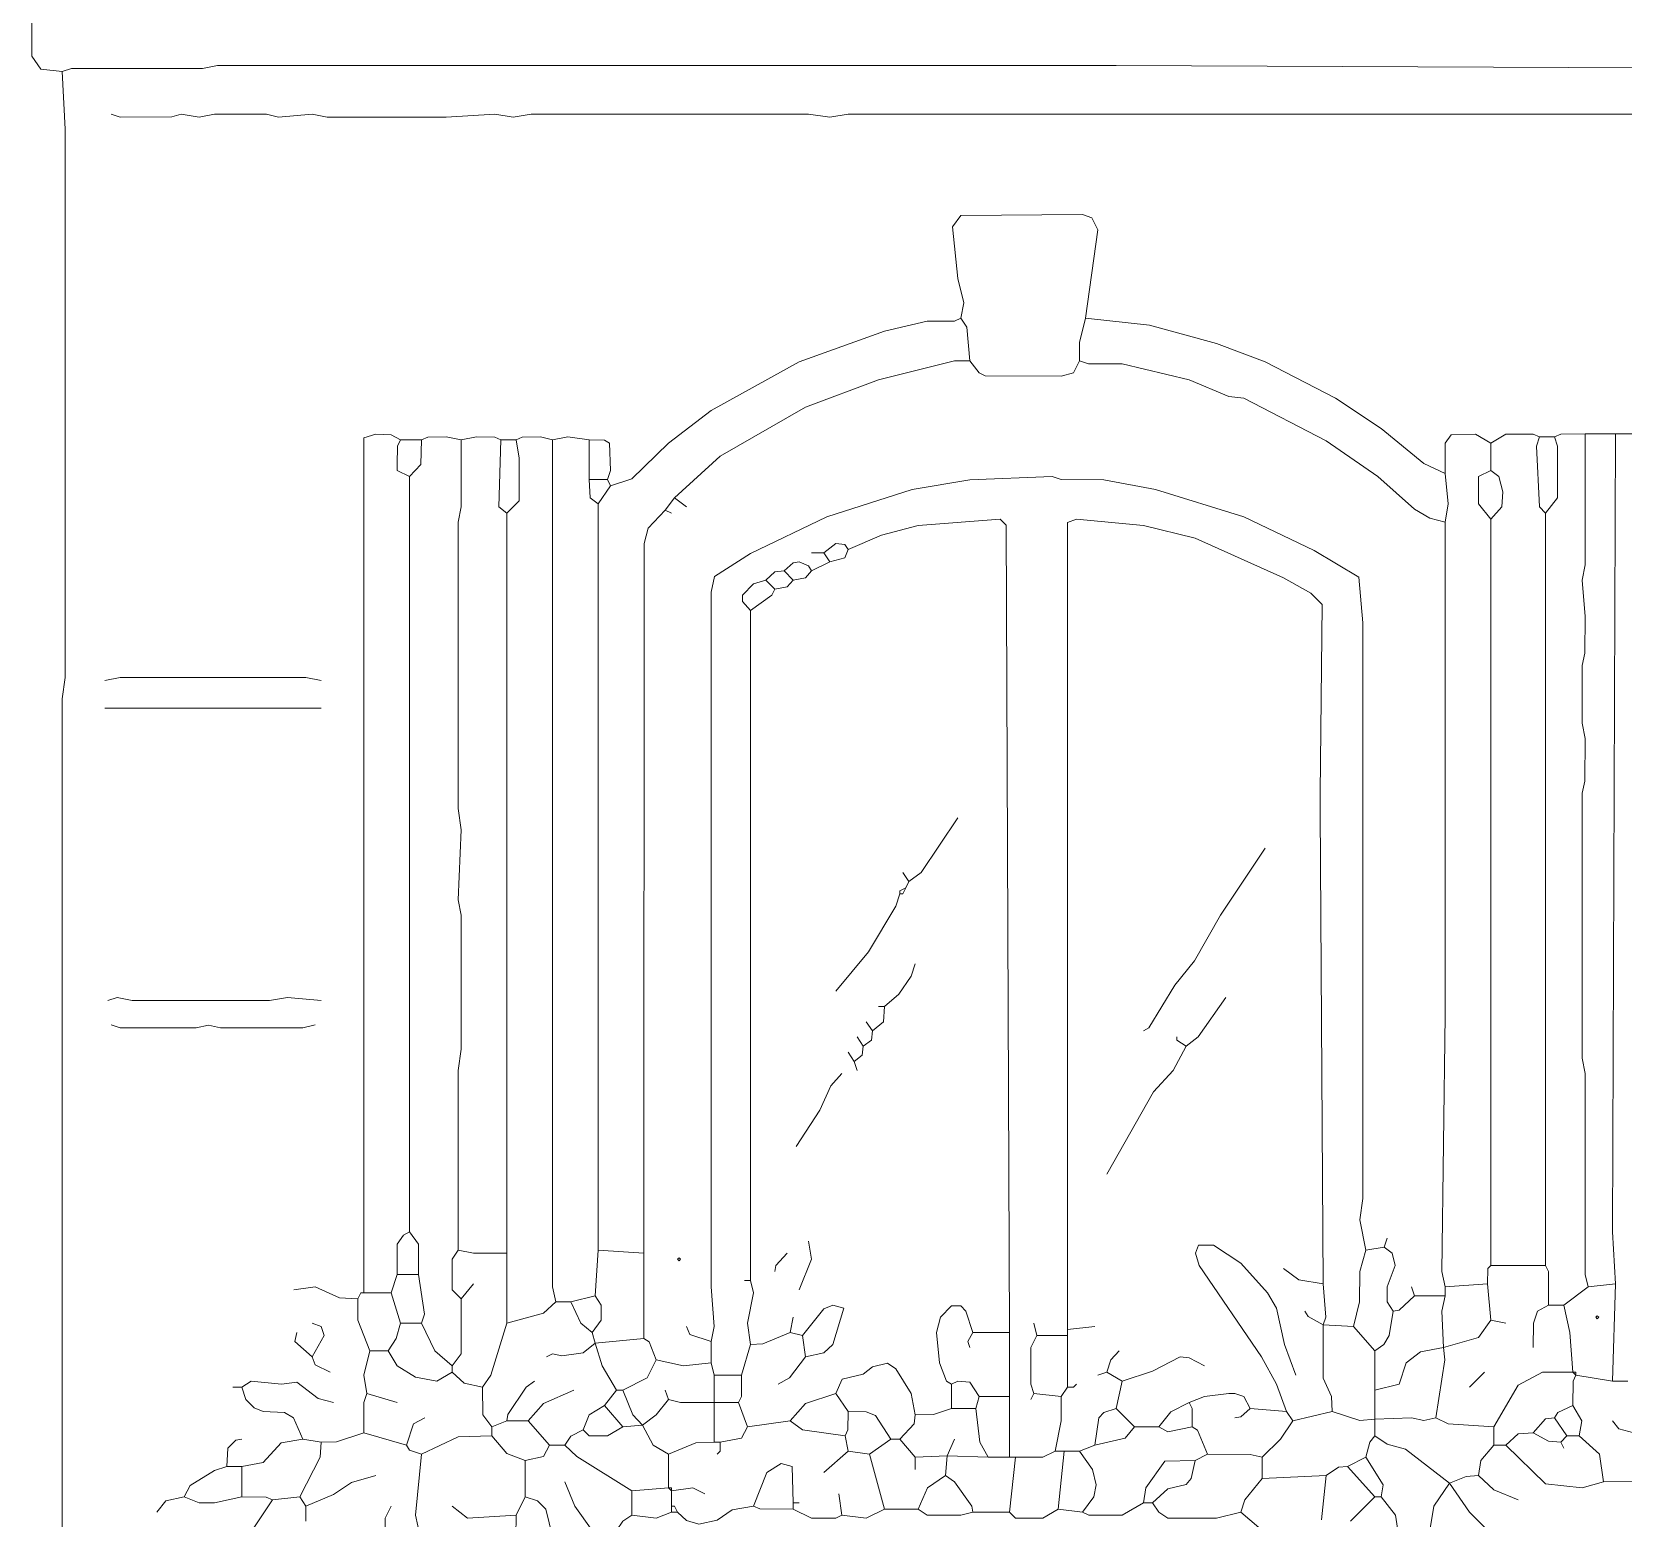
# Model space of a CAD drawing. Header units: millimetres. Extents: x 11 to 20000, y -4 to 8232.
# Drawn here: x 611 to 2581, y 1018 to 2858 of the extents above; entities that cross this region are included whole.
import ezdxf

# ---------------------------------------------------------------- set-up
doc = ezdxf.new("R2010")
doc.units = ezdxf.units.MM
doc.layers.add('ARCHITECTURE', color=7, linetype='Continuous', lineweight=13, true_color=0x000000)
doc.layers.add('PLANTING', color=7, linetype='Continuous', lineweight=13, true_color=0x000000)

msp = doc.modelspace()

# ---------------------------------------------------------------- linework, layer by layer
at = {"layer": 'ARCHITECTURE', "color": 7, "lineweight": 13, "true_color": 0x000000}
for points in [[(648.56708, 2809.20034), (622.17851, 2812.07681), (611.00792, 2828.0543), (610.86629, 2990.19581), (618.54932, 3007.84559), (656.1086, 3012.82025)], [(2794.11765, 2812.97161), (1953.2431, 2816.74208), (1938.15962, 2816.74208), (1923.07692, 2816.74208), (1621.41776, 2816.74208), (1598.79333, 2816.74208), (1210.40724, 2816.74208), (1191.55362, 2816.74208), (840.87489, 2816.73586), (822.02104, 2812.97783), (659.87941, 2812.82387), (648.56708, 2809.20034)], [(648.56708, 2809.20034), (652.3379, 2737.55656), (652.3379, 2058.82353), (648.56708, 2032.42862), (648.56708, 592.00509), (652.33133, 573.15328), (652.33778, 279.03563), (648.56719, 230.01414), (652.3379, 184.76527)], [(2745.0983, 2756.41029), (1621.41776, 2756.4043), (1598.79333, 2752.63925), (1572.39819, 2756.41052), (1229.26086, 2756.4043), (1206.63643, 2752.63925), (1184.01199, 2756.4043), (1123.68032, 2752.63925), (976.62149, 2752.64548), (957.76765, 2756.40362), (916.28959, 2752.64548), (901.20656, 2756.26278), (837.10407, 2756.4043), (818.25045, 2752.64548), (795.62602, 2756.11425), (784.3138, 2752.78699), (720.2112, 2752.64548), (708.89898, 2756.41052)], [(1760.93518, 2503.77048), (1764.55781, 2522.62443), (1757.31244, 2552.79061), (1750.82726, 2616.89265), (1760.94174, 2630.77195), (1911.76471, 2631.96923), (1923.07036, 2628.05023), (1930.4638, 2613.12217), (1915.53518, 2503.77048)], [(1760.93518, 2503.77048), (1753.3871, 2500.14774), (1719.45701, 2499.85226), (1666.66663, 2487.63835), (1561.08597, 2449.78959), (1451.7345, 2389.59265), (1398.94412, 2349.02217), (1353.69525, 2304.97817), (1327.30023, 2296.38009)], [(1772.2474, 2450.98066), (1768.32206, 2492.45826), (1760.93518, 2503.77048)], [(1907.99423, 2450.98066), (1908.14208, 2473.60509), (1915.53518, 2503.77048)], [(1915.53518, 2503.77048), (1994.7207, 2495.1793), (2077.67749, 2472.54864), (2138.00905, 2449.78959), (2224.73631, 2404.68224), (2281.2974, 2366.97443), (2334.08722, 2323.83145), (2360.48292, 2311.46278)], [(1772.2474, 2450.98066), (1753.39367, 2450.83292), (1659.12523, 2427.30667), (1568.62749, 2393.37002), (1463.04672, 2333.03088), (1406.48575, 2281.2974)], [(1907.99423, 2450.98066), (1900.44593, 2436.05181), (1885.36957, 2432.1267), (1791.10102, 2432.28133), (1783.56618, 2436.05181), (1772.2474, 2450.98066)], [(1907.99423, 2450.98066), (1919.30645, 2447.35713), (1960.78405, 2447.06165), (2043.74084, 2427.29977), (2092.76018, 2406.78812), (2111.61414, 2404.53382), (2213.4241, 2351.89174), (2277.52613, 2307.54457), (2322.775, 2267.26414), (2341.62896, 2255.95814), (2360.48292, 2251.13122)], [(1067.11923, 2352.94118), (1055.8069, 2359.42647), (1036.95317, 2360.33439), (1021.87025, 2355.65532), (1021.87025, 2341.62896), (1021.87025, 2307.69231), (1021.87025, 1896.68201), (1021.87025, 1877.82805), (1021.87025, 1772.2483), (1021.87025, 1749.62387), (1021.87025, 1677.97794), (1021.87025, 1655.35351), (1021.87025, 1312.21719), (1021.87036, 1297.13518)], [(1067.11923, 2352.94118), (1063.49638, 2345.39321), (1063.34842, 2322.775), (1063.34842, 2315.24027), (1078.43145, 2307.69231)], [(1067.11923, 2352.94118), (1093.51425, 2352.94118)], [(1078.43145, 2307.69231), (1092.30995, 2322.775), (1093.51425, 2352.94118)], [(1142.53394, 2352.94118), (1123.68032, 2356.71165), (1101.06244, 2356.56391), (1093.51425, 2352.94118)], [(1142.53394, 2352.94118), (1142.52738, 2269.98518), (1138.76968, 2251.13122), (1138.76968, 1896.68201), (1142.53394, 1870.28631), (1138.76968, 1783.56052), (1142.52738, 1764.70588), (1142.53394, 1598.79242), (1138.76968, 1572.39819), (1138.76312, 1349.92364)], [(1142.53394, 2352.94118), (1161.38756, 2356.71165), (1184.00543, 2356.56391), (1191.55362, 2352.94118)], [(1191.55362, 2352.94118), (1189.13507, 2269.9914), (1199.09502, 2262.44344)], [(1191.55362, 2352.94118), (1210.40724, 2352.94118)], [(1210.40724, 2352.94118), (1214.17794, 2330.31674), (1214.17794, 2277.52613), (1199.09502, 2262.44344)], [(1255.65611, 2352.94118), (1240.57308, 2356.71165), (1217.95532, 2356.56391), (1210.40724, 2352.94118)], [(1255.65611, 2352.94118), (1274.50973, 2356.71165), (1300.90498, 2352.94118)], [(1255.65611, 2352.94118), (1255.66267, 1304.67477), (1259.42692, 1285.82296)], [(1300.90498, 2352.94118), (1319.75204, 2352.78654), (1326.09593, 2349.01606), (1327.15215, 2315.23405), (1323.52941, 2303.92183)], [(1300.90498, 2352.94118), (1300.90498, 2303.92183)], [(2417.044, 2349.1707), (2398.19005, 2360.33439), (2368.03077, 2359.27873), (2360.63733, 2349.1707), (2360.48292, 2311.46278)], [(2477.37557, 2356.71165), (2469.82726, 2360.33518), (2435.89717, 2360.32828), (2417.044, 2349.1707)], [(2417.044, 2315.23405), (2417.044, 2349.1707)], [(2477.37557, 2356.71165), (2473.75294, 2345.39943), (2477.53043, 2269.9914), (2484.91731, 2262.44344)], [(2477.37557, 2356.71165), (2496.22952, 2356.71165)], [(2496.22952, 2356.71165), (2499.8517, 2345.39943), (2499.84514, 2281.2974), (2484.91731, 2262.44344)], [(2533.93665, 2360.48292), (2503.77738, 2360.33518), (2496.22952, 2356.71165)], [(2533.93665, 2360.48292), (2533.93009, 2198.34061), (2530.17274, 2179.48744), (2533.93665, 2134.23857), (2533.78835, 2088.98971), (2530.17274, 2073.90622), (2530.31403, 2002.26244), (2533.93665, 1983.40848), (2533.78835, 1930.61867), (2530.17274, 1915.53518), (2530.17274, 1587.4802), (2533.93009, 1568.62839), (2533.94321, 1319.75962), (2537.70713, 1304.67477)], [(2533.93665, 2360.48292), (2571.64378, 2360.48292)], [(2571.64378, 1308.4474), (2567.8733, 1372.54808), (2571.64378, 2360.48292)], [(2613.12217, 2360.48292), (2571.64378, 2360.48292)], [(1078.43145, 1372.54808), (1078.43145, 2307.69231)], [(2262.44344, 1349.92364), (2254.90826, 1387.63292), (2258.6664, 1414.02715), (2258.67296, 2126.69683), (2253.6974, 2183.2517), (2198.34061, 2216.14514), (2111.61414, 2257.61652), (2002.26244, 2291.55317), (1938.15962, 2303.7741), (1885.36957, 2304.06957), (1874.05735, 2307.54457), (1772.2474, 2303.7741), (1700.60328, 2291.55939), (1595.02262, 2257.62342), (1500.75419, 2212.23303), (1455.86731, 2184.0871), (1451.7345, 2164.40396), (1451.7345, 1304.67477), (1455.50532, 1255.65611), (1451.7345, 1236.80147)], [(2360.48292, 2251.13122), (2364.25317, 2273.75566), (2360.48292, 2311.46278)], [(2417.044, 2315.23405), (2401.96075, 2307.68541), (2401.96075, 2288.83835), (2401.96075, 2273.75566), (2417.044, 2254.9017)], [(2417.044, 2315.23405), (2427.29977, 2307.68541), (2432.1267, 2288.83835), (2430.9224, 2269.98518), (2417.044, 2254.9017)], [(1300.90498, 2303.92183), (1323.52941, 2303.92183)], [(1312.21719, 2273.75566), (1302.10916, 2281.30362), (1300.90498, 2303.92183)], [(1312.21719, 2273.75566), (1327.30023, 2296.38009)], [(1327.30023, 2296.38009), (1323.52941, 2303.92183)], [(1312.21719, 2273.75566), (1312.21719, 1349.92364)], [(1395.17353, 2266.21391), (1373.74683, 2243.58948), (1368.78484, 2224.73631), (1368.77828, 1365.00848), (1368.77828, 1346.15385)], [(1395.17353, 2266.21391), (1406.48575, 2281.2974)], [(1402.71493, 2262.44344), (1395.17353, 2266.21391)], [(1421.56855, 2269.98518), (1406.48575, 2281.2974)], [(1199.09502, 1346.15385), (1199.09502, 2262.44344)], [(1821.26697, 1248.11369), (1817.34163, 2247.35385), (1809.94819, 2254.74706), (1708.1448, 2247.21222), (1662.89593, 2234.99898), (1621.41776, 2217.19457)], [(2209.65283, 1308.4474), (2205.88235, 1892.91075), (2205.88235, 1915.53518), (2208.44853, 2149.32127), (2194.57014, 2163.34762), (2160.63348, 2182.20848), (2051.28179, 2231.22093), (1987.17975, 2247.21301), (1904.2233, 2254.74706), (1892.91097, 2250.97658), (1892.91097, 2239.819), (1892.91097, 1251.88631)], [(2360.48292, 1304.67477), (2356.71165, 1323.52941), (2360.48269, 1640.27149), (2360.48269, 1662.89593), (2360.48269, 2088.98971), (2360.48269, 2104.0724), (2360.48269, 2183.25792), (2360.48269, 2198.34061), (2360.48292, 2251.13122)], [(2417.044, 2254.9017), (2417.044, 1331.07183)], [(2484.91731, 1331.07183), (2484.91731, 2262.44344)], [(1576.16889, 2213.4241), (1591.25192, 2213.4241)], [(1621.41776, 2217.19457), (1617.49242, 2223.53835), (1606.33484, 2224.58167), (1591.25192, 2213.4241)], [(1591.25192, 2213.4241), (1598.79333, 2202.11188)], [(1621.41776, 2217.19457), (1617.49242, 2207.08654), (1598.79333, 2202.11188)], [(1519.60781, 2179.48744), (1530.92002, 2189.59548), (1542.23224, 2190.79966)], [(1542.23224, 2190.79966), (1553.54457, 2200.90769), (1561.08597, 2201.95724), (1572.24355, 2197.29118), (1576.16889, 2190.79966)], [(1553.54446, 2179.48744), (1542.23224, 2190.79966)], [(1553.54446, 2179.48744), (1568.62081, 2182.36312), (1576.16889, 2190.79966)], [(1598.79333, 2202.11188), (1576.16889, 2190.79966)], [(1500.75419, 2141.77952), (1490.65283, 2153.09174), (1490.65283, 2160.63348), (1504.52489, 2174.65984), (1519.60781, 2179.48744)], [(1500.75419, 2141.77952), (1526.99468, 2160.775), (1530.92002, 2168.17523)], [(1519.60781, 2179.48744), (1530.92002, 2168.17523)], [(1553.54446, 2179.48744), (1545.99638, 2171.0509), (1530.92002, 2168.17523)], [(1500.75419, 2141.77952), (1500.75419, 1312.21719)], [(969.07986, 2055.05305), (950.22624, 2058.82353), (720.21109, 2058.81731), (701.35747, 2055.05305)], [(969.07986, 2021.11618), (720.21109, 2021.11618), (701.35747, 2021.11618)], [(1696.83258, 1806.18495), (1711.76742, 1817.49717), (1757.16437, 1885.3698)], [(1987.17975, 1621.41686), (1993.67783, 1625.34276), (2025.93631, 1677.97794), (2050.23891, 1708.1448), (2082.4974, 1764.70588), (2138.00905, 1847.66188)], [(1696.83258, 1806.18495), (1689.29106, 1817.49717)], [(1685.52036, 1791.10011), (1689.29106, 1791.10011), (1693.06188, 1798.64253)], [(1685.52036, 1791.10011), (1685.52036, 1794.87274), (1693.06188, 1798.64253)], [(1696.83258, 1806.18495), (1693.06188, 1798.64253)], [(1685.52036, 1791.10011), (1680.55192, 1776.0181), (1646.75679, 1719.45701), (1606.33484, 1670.43835)], [(1666.66663, 1651.58371), (1684.4707, 1666.81414), (1699.40554, 1689.29016), (1704.3741, 1704.375)], [(705.12817, 1659.12613), (716.4405, 1662.88348), (735.29412, 1659.131), (904.97738, 1659.12613), (927.60181, 1662.88903), (969.07986, 1659.12613)], [(2088.98971, 1662.89593), (2054.90475, 1613.87726), (2039.96957, 1602.56505)], [(1666.66663, 1651.58371), (1665.46233, 1632.72907), (1651.58371, 1621.41686)], [(1666.66663, 1651.58371), (1659.12523, 1651.58371)], [(961.53846, 1628.95928), (946.45543, 1625.18948), (844.64548, 1625.19434), (829.56267, 1628.66312), (814.47964, 1625.19434), (720.2112, 1625.19434), (708.89898, 1628.95928)], [(1651.58371, 1621.41686), (1650.37941, 1610.11222), (1640.27149, 1602.56505)], [(1651.58371, 1621.41686), (1644.04219, 1632.72907)], [(1628.95928, 1583.71041), (1639.06719, 1591.25769), (1640.27149, 1602.56505)], [(1632.72998, 1613.87726), (1640.27149, 1602.56505)], [(2039.96957, 1602.56505), (2023.83088, 1572.39819), (1999.54796, 1546.00396), (1941.93088, 1444.194)], [(2028.65735, 1613.87726), (2028.65735, 1610.10464), (2039.96957, 1602.56505)], [(1621.41776, 1595.02262), (1628.95928, 1583.71041)], [(1632.72998, 1572.39819), (1628.95928, 1583.71041)], [(1557.31527, 1478.13066), (1586.28337, 1523.37952), (1599.99106, 1553.54355), (1613.87636, 1568.62839)]]:
    msp.add_lwpolyline(points, dxfattribs=at)
at = {"layer": 'PLANTING', "color": 7, "lineweight": 13, "true_color": 0x000000}
for points in [[(1078.43145, 1372.54808), (1071.03145, 1368.62364), (1063.34842, 1357.46606), (1063.34842, 1319.75962)], [(1078.43145, 1372.54808), (1089.58891, 1357.46606), (1089.74367, 1319.75962)], [(1572.39819, 1361.23586), (1576.01425, 1338.61143), (1561.08597, 1300.90498)], [(2285.06787, 1353.69627), (2288.83835, 1365.00848)], [(1138.76312, 1349.92364), (1131.3698, 1338.61143), (1131.37636, 1300.90498), (1142.53394, 1289.59276)], [(1199.09502, 1346.15385), (1157.61686, 1346.30158), (1138.76312, 1349.92364)], [(1199.09502, 1259.4259), (1199.09502, 1346.15385)], [(1308.44638, 1293.36256), (1312.21719, 1349.92364)], [(1312.21719, 1349.92364), (1368.77828, 1346.15385)], [(1368.77828, 1240.5741), (1368.77828, 1346.15385)], [(1546.00305, 1346.15385), (1532.12432, 1331.0767), (1530.92002, 1323.52941)], [(2164.40396, 1150.07636), (2152.04231, 1184.01301), (2133.18213, 1217.94966), (2056.244, 1331.07183), (2051.43665, 1346.15385), (2055.20747, 1356.2612), (2073.90622, 1356.2681), (2107.84287, 1333.79219), (2140.73009, 1297.13518), (2152.03575, 1278.28054), (2161.68292, 1233.03167), (2175.71618, 1195.32523)], [(2247.36075, 1255.65611), (2254.75385, 1285.82296), (2255.05, 1323.52941), (2262.44344, 1349.92364)], [(2285.06787, 1353.69627), (2262.44344, 1349.92364)], [(2296.38009, 1274.51075), (2288.99321, 1285.82296), (2288.98665, 1304.67477), (2298.95305, 1331.07183), (2295.1759, 1346.14695), (2285.06787, 1353.69627)], [(2160.63348, 1327.29921), (2179.48744, 1313.42206), (2209.65283, 1308.4474)], [(2413.27274, 1308.4474), (2413.42104, 1327.14593), (2417.044, 1331.07183)], [(2484.91731, 1331.07183), (2417.044, 1331.07183)], [(2488.68778, 1282.05034), (2488.53948, 1323.52251), (2484.91731, 1331.07183)], [(1014.32873, 1289.59276), (991.7043, 1290.79072), (961.53846, 1304.52771), (935.14321, 1300.90498)], [(1063.34842, 1319.75962), (1055.80701, 1297.13518)], [(1089.74367, 1319.75962), (1063.34842, 1319.75962)], [(1089.74367, 1319.75962), (1097.13054, 1270.73812), (1093.51425, 1259.4259)], [(1157.61686, 1308.4474), (1142.53394, 1289.59276)], [(1493.21267, 1312.21719), (1500.75419, 1312.21719)], [(1500.75419, 1312.21719), (1504.22885, 1297.13518), (1496.98337, 1259.4259), (1500.75419, 1233.03167)], [(2209.65283, 1257.54242), (2213.12783, 1266.90068), (2209.65283, 1308.4474)], [(2322.775, 1293.36256), (2319.00452, 1304.67477)], [(2413.27274, 1308.4474), (2360.48292, 1304.67477)], [(2360.48292, 1293.36256), (2360.48292, 1304.67477)], [(2413.27274, 1308.4474), (2417.044, 1263.19853)], [(2507.54174, 1282.05034), (2537.70713, 1304.67477)], [(2571.64378, 1308.4474), (2537.70713, 1304.67477)], [(2571.64378, 1308.4474), (2567.8733, 1187.78281)], [(1014.32873, 1289.59276), (1018.09955, 1297.13518), (1021.87036, 1297.13518)], [(1014.32873, 1289.59276), (1014.47681, 1263.19853), (1029.41176, 1225.48925)], [(1021.87036, 1297.13518), (1055.80701, 1297.13518)], [(1067.11923, 1259.4259), (1055.80701, 1297.13518)], [(1142.53394, 1289.59276), (1142.3793, 1221.71946), (1131.22172, 1206.63744)], [(1199.09502, 1259.4259), (1244.34389, 1271.93676), (1259.42692, 1285.82296)], [(1278.28054, 1285.82296), (1259.42692, 1285.82296)], [(1278.28054, 1285.82296), (1308.44638, 1293.36256)], [(1278.28054, 1285.82296), (1290.6491, 1259.57432), (1304.67579, 1248.11369)], [(1308.44638, 1293.36256), (1315.83337, 1282.05034), (1315.83326, 1263.19853), (1304.67579, 1248.11369)], [(1568.62749, 1217.94966), (1591.25192, 1222.92432), (1602.4095, 1233.03167), (1616.29468, 1278.1259), (1602.56414, 1281.9026), (1591.39989, 1277.22421), (1564.85667, 1244.34389)], [(1776.0181, 1248.11369), (1767.27885, 1274.50317), (1760.92851, 1280.84695), (1749.62296, 1280.84695), (1735.74423, 1266.96833), (1730.92387, 1248.11369), (1734.68801, 1210.40724), (1743.13111, 1187.93744), (1749.62296, 1184.01301)], [(2296.38009, 1274.51075), (2303.92839, 1275.71414), (2322.775, 1293.36256)], [(2360.48292, 1293.36256), (2322.775, 1293.36256)], [(2360.48292, 1293.36256), (2356.71821, 1274.51075), (2358.59729, 1229.26188)], [(2469.83382, 1229.26188), (2469.98213, 1259.4259), (2474.8026, 1274.36233), (2488.68778, 1282.05034)], [(2488.68778, 1282.05034), (2507.54174, 1282.05034)], [(2507.54174, 1282.05034), (2514.93484, 1248.11369), (2518.85396, 1199.09502)], [(1553.54446, 1266.96833), (1549.77376, 1248.11369)], [(2209.65283, 1257.54242), (2190.95407, 1268.01776), (2187.02839, 1274.51075)], [(2296.38009, 1274.51075), (2291.55939, 1244.34389), (2284.91957, 1233.03857), (2273.75566, 1225.48925)], [(2358.59729, 1229.26188), (2401.96052, 1241.77127), (2417.044, 1263.19853)], [(2435.89717, 1259.4259), (2417.044, 1263.19853)], [(957.76765, 1217.94966), (936.4957, 1236.80147), (938.91403, 1248.11369)], [(957.76765, 1217.94966), (972.68948, 1244.34389), (968.92534, 1255.50147), (957.76765, 1259.4259)], [(1052.0362, 1225.48925), (1062.14423, 1240.5741), (1067.11923, 1259.4259)], [(1093.51425, 1259.4259), (1067.11923, 1259.4259)], [(1093.51425, 1259.4259), (1109.65351, 1225.48925), (1131.22172, 1206.63744)], [(1199.09502, 1259.4259), (1179.04367, 1195.32523), (1168.92919, 1180.24038)], [(1308.44638, 1234.91799), (1304.67579, 1248.11369)], [(1421.56855, 1255.65611), (1425.494, 1245.54876), (1451.7345, 1236.80147)], [(1549.77376, 1248.11369), (1515.8371, 1234.08111), (1500.75419, 1233.03167)], [(1549.77376, 1248.11369), (1564.85667, 1244.34389)], [(1568.62749, 1217.94966), (1564.85667, 1244.34389)], [(1776.0181, 1248.11369), (1769.68088, 1236.80905), (1772.2474, 1229.26188)], [(1821.26697, 1248.11369), (1776.0181, 1248.11369)], [(1821.26697, 1248.11369), (1821.26697, 1168.92817)], [(1855.20362, 1244.34389), (1847.81018, 1229.26188), (1847.81018, 1184.01301), (1851.43292, 1172.70079)], [(1851.43292, 1259.4259), (1855.20362, 1244.34389)], [(1892.91097, 1244.34389), (1855.20362, 1244.34389)], [(1926.8474, 1255.65611), (1892.91097, 1251.88631)], [(1892.91097, 1244.34389), (1892.91097, 1251.88631)], [(1892.91097, 1244.34389), (1892.91097, 1180.24038)], [(2209.65283, 1257.54242), (2247.36075, 1255.65611)], [(2209.65283, 1257.54242), (2209.80113, 1191.5526), (2219.90905, 1168.92817), (2220.96505, 1150.07636)], [(2247.36075, 1255.65611), (2273.75566, 1225.48925)], [(1025.64095, 1172.70079), (1022.01833, 1195.32523), (1029.41176, 1225.48925)], [(1052.0362, 1225.48925), (1029.41176, 1225.48925)], [(1052.0362, 1225.48925), (1063.35509, 1206.7845), (1085.97285, 1192.60973), (1112.3681, 1187.93744), (1131.22172, 1199.09502)], [(1248.11471, 1217.94966), (1255.66278, 1221.4233), (1266.96833, 1219.14683), (1293.36357, 1222.92432), (1308.44638, 1234.91799)], [(1308.44638, 1234.91799), (1368.77828, 1240.5741)], [(1334.84163, 1176.47059), (1317.03767, 1206.63744), (1308.44638, 1234.91799)], [(1368.77828, 1240.5741), (1375.27014, 1236.64819), (1383.86131, 1214.17704)], [(1451.7345, 1210.40724), (1451.7345, 1236.80147)], [(1500.75419, 1233.03167), (1489.44197, 1195.32523)], [(1957.01357, 1225.48925), (1946.75735, 1214.17704), (1941.93088, 1199.09502)], [(2273.75566, 1176.47059), (2303.76697, 1184.16629), (2312.51957, 1210.40102), (2330.31674, 1224.29208), (2358.59729, 1229.26188)], [(2273.75566, 1176.47059), (2273.75566, 1225.48925)], [(2349.1707, 1142.53394), (2360.33462, 1214.17704), (2358.59729, 1229.26188)], [(957.76765, 1217.94966), (961.6931, 1207.84084), (980.39208, 1199.09502)], [(1131.22172, 1199.09502), (1131.22172, 1206.63744)], [(1383.86131, 1214.17704), (1372.54242, 1191.70792), (1342.38303, 1176.47059)], [(1451.7345, 1210.40724), (1417.79796, 1206.7845), (1383.86131, 1214.17704)], [(1451.7345, 1210.40724), (1455.50532, 1195.32523)], [(1568.62749, 1217.94966), (1548.7241, 1191.70102), (1534.69084, 1184.01301)], [(1704.3741, 1146.30373), (1699.55362, 1172.70079), (1680.69344, 1202.85995), (1670.43733, 1210.24502), (1651.58371, 1205.4388), (1640.27149, 1196.52862), (1614.02443, 1190.35543), (1606.33484, 1172.70079)], [(1960.78405, 1187.78281), (1998.49197, 1200.15136), (2032.42862, 1217.80124), (2043.74084, 1216.75102), (2062.594, 1206.63744)], [(984.1629, 1161.38857), (965.30928, 1166.36324), (938.91403, 1186.42952), (920.06041, 1184.01923), (882.35305, 1187.62817), (871.04072, 1180.24038)], [(1168.92919, 1180.24038), (1146.30475, 1185.2164), (1131.22172, 1199.09502)], [(1199.09502, 1138.76414), (1200.29921, 1146.31131), (1222.91708, 1180.23552), (1233.03167, 1187.78281)], [(1455.50532, 1195.32523), (1489.44197, 1195.32523)], [(1455.50532, 1161.38857), (1455.50532, 1195.32523)], [(1485.67115, 1161.38857), (1489.29389, 1168.93575), (1489.44197, 1195.32523)], [(1783.55962, 1168.92817), (1772.24072, 1186.57794), (1757.17104, 1187.63507), (1749.62296, 1184.01301)], [(1749.62296, 1153.84615), (1749.62296, 1184.01301)], [(1892.91097, 1180.24038), (1900.45249, 1180.24038), (1904.22296, 1184.01301)], [(1941.93088, 1199.09502), (1930.61867, 1195.32523)], [(1960.78405, 1187.78281), (1941.93088, 1199.09502)], [(1960.78405, 1187.78281), (1953.2431, 1153.84615)], [(2409.50226, 1199.09502), (2390.6483, 1180.24038)], [(2420.81448, 1131.22172), (2451.12817, 1182.95588), (2481.14604, 1198.94661), (2518.85396, 1199.09502)], [(2522.62443, 1195.32523), (2522.62443, 1199.09502), (2518.85396, 1199.09502)], [(2522.62443, 1195.32523), (2518.85396, 1199.09502)], [(2522.62443, 1195.32523), (2519.00181, 1187.7759), (2518.85396, 1157.61595)], [(2522.62443, 1195.32523), (2567.8733, 1187.78281)], [(2586.72726, 1187.78281), (2567.8733, 1187.78281)], [(859.72851, 1180.24038), (871.04072, 1180.24038)], [(946.45543, 1116.13971), (934.98869, 1142.38552), (923.831, 1149.01923), (897.43597, 1150.2241), (886.12376, 1154.90249), (875.86776, 1165.15837), (871.04072, 1180.24038)], [(1025.64095, 1172.70079), (1022.01833, 1161.38857), (1021.87036, 1123.6793)], [(1025.64095, 1172.70079), (1063.34842, 1161.38857)], [(1168.92919, 1180.24038), (1169.08382, 1146.30373), (1180.2414, 1131.22172)], [(1282.05136, 1176.47059), (1244.34389, 1160.18993), (1225.49027, 1138.76414)], [(1334.84163, 1176.47059), (1319.7586, 1157.61595)], [(1334.84163, 1176.47059), (1342.38303, 1176.47059)], [(1366.89299, 1133.10803), (1354.75475, 1146.3017), (1342.38303, 1176.47059)], [(1398.94412, 1165.15837), (1383.85464, 1146.30373), (1366.89299, 1133.10803)], [(1398.94412, 1165.15837), (1395.17353, 1176.47059)], [(1398.94412, 1165.15837), (1414.02715, 1161.53563), (1455.50532, 1161.38857)], [(1549.77376, 1138.76414), (1568.62749, 1160.33145), (1606.33484, 1172.70079)], [(1621.41776, 1150.07636), (1606.33484, 1172.70079)], [(1783.55962, 1168.92817), (1779.7888, 1153.84615)], [(1783.55962, 1168.92817), (1821.26697, 1168.92817)], [(1821.26697, 1093.51527), (1821.26697, 1157.61595), (1821.26697, 1168.92817)], [(1847.6621, 1165.15837), (1851.43292, 1172.70079)], [(1885.36957, 1168.92817), (1851.43292, 1172.70079)], [(1877.82805, 1101.05486), (1885.22149, 1138.76414), (1885.36957, 1168.92817)], [(1892.91097, 1180.24038), (1885.36957, 1168.92817)], [(2119.15509, 1153.84615), (2111.46584, 1168.77489), (2100.30192, 1172.70079), (2092.76018, 1172.70079), (2062.594, 1168.78111), (2043.74084, 1161.38857)], [(2273.75566, 1140.64762), (2273.75566, 1176.47059)], [(1293.36357, 1127.45192), (1301.05305, 1146.29887), (1319.7586, 1157.61595)], [(1342.38303, 1131.22172), (1319.7586, 1157.61595)], [(1485.67115, 1161.38857), (1455.50532, 1161.38857)], [(1455.50532, 1161.38857), (1455.50532, 1112.36708)], [(1496.98337, 1131.22172), (1485.67115, 1161.38857)], [(1617.64706, 1119.9095), (1621.26968, 1127.45679), (1621.41776, 1150.07636)], [(1674.20814, 1116.13971), (1655.34785, 1145.24808), (1644.04219, 1149.92794), (1621.41776, 1150.07636)], [(1704.3741, 1146.30373), (1703.1698, 1134.99152), (1685.52036, 1116.13971)], [(1749.62296, 1153.84615), (1726.99853, 1146.45215), (1704.3741, 1146.30373)], [(1779.7888, 1153.84615), (1749.62296, 1153.84615)], [(1779.7888, 1153.84615), (1784.61584, 1112.36708), (1794.87183, 1093.51527)], [(1926.8474, 1108.59729), (1931.81618, 1142.52771), (1938.16652, 1149.01923), (1953.2431, 1153.84615)], [(1975.86753, 1131.22172), (1953.2431, 1153.84615)], [(2006.03292, 1131.22172), (2021.1164, 1149.92794), (2043.74084, 1161.38857)], [(2047.51131, 1131.22172), (2047.36301, 1153.83925), (2043.74084, 1161.38857)], [(2119.15509, 1153.84615), (2107.84321, 1143.7388), (2100.30192, 1142.53394)], [(2119.15509, 1153.84615), (2164.40396, 1150.07636)], [(2164.40396, 1150.07636), (2171.9457, 1138.76414)], [(2220.96505, 1150.07636), (2171.9457, 1138.76414)], [(2220.96505, 1150.07636), (2254.9017, 1138.9112), (2273.75566, 1140.64762)], [(2496.22952, 1142.53394), (2500.15486, 1149.02613), (2518.85396, 1157.61595)], [(2526.39491, 1119.9095), (2530.01765, 1138.76414), (2518.85396, 1157.61595)], [(969.07986, 1112.36708), (987.93371, 1112.5155), (1021.87036, 1123.6793)], [(1074.66063, 1108.59729), (1021.87036, 1123.6793)], [(1097.28507, 1142.53394), (1083.40633, 1134.98665), (1074.66063, 1108.59729)], [(1199.09502, 1138.76414), (1180.2414, 1131.22172)], [(1180.2414, 1119.9095), (1180.2414, 1131.22172)], [(1199.09502, 1138.76414), (1225.49027, 1138.76414)], [(1251.88529, 1108.59729), (1225.49027, 1138.76414)], [(1270.73914, 1108.59729), (1278.28722, 1119.76176), (1293.36357, 1127.45192)], [(1342.38303, 1131.22172), (1323.52941, 1120.05792), (1300.91165, 1120.06414), (1293.36357, 1127.45192)], [(1342.38303, 1131.22172), (1366.89299, 1133.10803)], [(1398.94412, 1097.28507), (1380.23857, 1108.60351), (1366.89299, 1133.10803)], [(1496.98337, 1131.22172), (1489.43529, 1117.3431), (1463.04672, 1112.36708)], [(1549.77376, 1138.76414), (1496.98337, 1131.22172)], [(1549.77376, 1138.76414), (1564.85667, 1127.59966), (1617.64706, 1119.9095)], [(1926.8474, 1108.59729), (1964.55498, 1117.33688), (1975.86753, 1131.22172)], [(2006.03292, 1131.22172), (1975.86753, 1131.22172)], [(2047.51131, 1131.22172), (2017.34548, 1124.88416), (2006.03292, 1131.22172)], [(2066.36527, 1097.28507), (2054.00317, 1127.29661), (2047.51131, 1131.22172)], [(2171.9457, 1138.76414), (2156.71471, 1116.13971), (2134.23857, 1093.51527)], [(2349.1707, 1142.53394), (2334.08722, 1139.05962), (2319.00452, 1142.52771), (2273.75566, 1140.64762)], [(2273.75566, 1140.64762), (2273.75566, 1119.9095)], [(2349.1707, 1142.53394), (2364.25339, 1135.13993), (2420.81448, 1131.22172)], [(2420.81448, 1108.59729), (2420.81448, 1131.22172)], [(2469.83382, 1123.6793), (2450.98066, 1122.4759), (2435.89717, 1108.59729)], [(2469.83382, 1123.6793), (2484.91697, 1141.32907), (2496.22952, 1142.53394)], [(2469.83382, 1123.6793), (2488.68778, 1113.41799), (2503.77048, 1112.36708)], [(2511.31222, 1119.9095), (2496.22952, 1142.53394)], [(2594.26821, 1123.6793), (2575.5629, 1128.65532), (2567.8733, 1138.76414)], [(852.1871, 1082.20305), (853.3914, 1104.82749), (863.49276, 1114.93484), (871.04072, 1116.13971)], [(871.04072, 1082.20305), (897.43597, 1087.02919), (919.61606, 1111.61448), (946.45543, 1116.13971)], [(942.68484, 1044.49378), (968.02364, 1093.51527), (969.07986, 1112.36708)], [(969.07986, 1112.36708), (946.45543, 1116.13971)], [(1074.66063, 1108.59729), (1078.58609, 1102.24593), (1093.51425, 1097.28507)], [(1180.2414, 1119.9095), (1138.76312, 1118.86007), (1093.51425, 1097.28507)], [(1180.2414, 1119.9095), (1199.09502, 1098.3414), (1221.71946, 1089.74265)], [(1251.88529, 1108.59729), (1244.19581, 1094.71867), (1221.71946, 1089.74265)], [(1251.88529, 1108.59729), (1270.73914, 1108.59729)], [(1353.69525, 1052.0362), (1285.82195, 1094.57093), (1270.73914, 1108.59729)], [(1398.94412, 1097.28507), (1432.88077, 1111.31143), (1455.50532, 1112.36708)], [(1463.04672, 1112.36708), (1455.50532, 1112.36708)], [(1463.04672, 1112.36708), (1463.04672, 1101.05486), (1459.27602, 1097.28507)], [(1621.41776, 1101.05486), (1617.64706, 1119.9095)], [(1674.20814, 1116.13971), (1647.81301, 1097.28507)], [(1674.20814, 1116.13971), (1685.52036, 1116.13971)], [(1704.3741, 1093.51527), (1685.52036, 1116.13971)], [(1743.96686, 1095.39876), (1753.39367, 1116.13971)], [(1907.99423, 1101.05486), (1926.8474, 1108.59729)], [(2273.75566, 1119.9095), (2267.27036, 1112.36222), (2262.44344, 1093.51527)], [(2366.13903, 1061.4621), (2311.46278, 1103.62262), (2288.83835, 1109.79525), (2273.75566, 1119.9095)], [(2401.96052, 1070.89084), (2404.83654, 1089.74265), (2420.81448, 1108.59729)], [(2420.81448, 1108.59729), (2435.89717, 1108.59729)], [(2435.89717, 1108.59729), (2484.91731, 1060.78201), (2530.16618, 1055.8129), (2556.56109, 1063.34842)], [(2511.31222, 1119.9095), (2503.77048, 1112.36708)], [(2507.54174, 1104.82749), (2503.77048, 1112.36708)], [(2511.31222, 1119.9095), (2526.39491, 1119.9095)], [(2526.39491, 1119.9095), (2551.58631, 1097.27885), (2556.56109, 1063.34842)], [(1093.51425, 1097.28507), (1085.97941, 1021.86934), (1097.28507, 969.08088)], [(1221.71946, 1044.49378), (1221.71946, 1089.74265)], [(1398.94412, 1097.28507), (1398.94412, 1055.806)], [(1504.52489, 1033.18156), (1520.66414, 1074.65441), (1538.46154, 1085.82443), (1552.34016, 1082.04774), (1553.54446, 1036.95419)], [(1621.41776, 1101.05486), (1591.25192, 1074.66063)], [(1621.41776, 1101.05486), (1647.81301, 1097.28507)], [(1666.66663, 1029.41176), (1647.81301, 1097.28507)], [(1743.96686, 1095.39876), (1704.3741, 1093.51527)], [(1704.3741, 1093.51527), (1704.3741, 1078.43043)], [(1743.96686, 1095.39876), (1742.08145, 1070.89084)], [(1743.96686, 1095.39876), (1794.87183, 1093.51527)], [(1821.26697, 1093.51527), (1794.87183, 1093.51527)], [(1821.26697, 1093.51527), (1828.80848, 1093.51527)], [(1828.80848, 1093.51527), (1821.26697, 1025.64197)], [(1877.82805, 1101.05486), (1862.74514, 1093.66301), (1828.80848, 1093.51527)], [(1889.14027, 1101.05486), (1877.82805, 1101.05486)], [(1889.14027, 1101.05486), (1881.59876, 1029.41176)], [(1889.14027, 1101.05486), (1907.99423, 1101.05486)], [(1907.99423, 1101.05486), (1923.97195, 1078.43043), (1928.51912, 1059.57862), (1925.6431, 1044.49378), (1911.76471, 1025.64197)], [(1987.17975, 1036.95419), (1990.0552, 1055.806), (2013.72296, 1088.53925), (2051.28179, 1089.74265)], [(1998.49197, 1036.95419), (2017.34514, 1054.6026), (2039.96301, 1059.7319), (2046.30701, 1067.11821), (2051.28179, 1089.74265)], [(2066.36527, 1097.28507), (2051.28179, 1089.74265)], [(2066.36527, 1097.28507), (2119.15509, 1097.13733), (2134.23857, 1093.51527)], [(2134.23857, 1093.51527), (2134.23857, 1067.11821)], [(2239.819, 1082.20305), (2262.44344, 1093.51527)], [(2281.2974, 1044.49378), (2284.00532, 1059.57862), (2262.44344, 1093.51527)], [(852.1871, 1082.20305), (837.10407, 1077.38167), (807.08631, 1058.52149), (799.39661, 1044.49378)], [(852.1871, 1082.20305), (871.04072, 1082.20305)], [(871.04072, 1044.49378), (871.04072, 1082.20305)], [(1036.95317, 1070.89084), (1006.78733, 1062.15045), (984.1629, 1047.37014), (950.22624, 1033.18156)], [(1742.08145, 1070.89084), (1719.60509, 1055.65894), (1708.1448, 1029.41176)], [(1742.08145, 1070.89084), (1753.23914, 1063.34152), (1774.8138, 1033.18914), (1776.0181, 1025.64197)], [(2107.84287, 1025.64197), (2112.81165, 1040.72398), (2134.23857, 1067.11821)], [(2134.23857, 1067.11821), (2213.4241, 1070.89084)], [(2207.76799, 1016.21324), (2213.4241, 1070.89084)], [(2213.4241, 1070.89084), (2228.50679, 1081.14593), (2239.819, 1082.20305)], [(2273.75566, 1044.49378), (2239.819, 1082.20305)], [(2401.96052, 1070.89084), (2386.87783, 1069.83993), (2366.13903, 1061.4621)], [(2401.96052, 1070.89084), (2420.81448, 1053.08563), (2450.98066, 1040.72398)], [(2556.56109, 1063.34842), (2601.80995, 1063.49615), (2613.12217, 1067.11821)], [(799.39661, 1044.49378), (776.77873, 1039.66765), (765.45995, 1025.64197)], [(871.04072, 1044.49378), (837.10407, 1036.95419), (818.25045, 1037.10124), (799.39661, 1044.49378)], [(871.04072, 1044.49378), (901.2, 1044.34672), (908.74819, 1040.72398)], [(942.68484, 1044.49378), (908.74819, 1040.72398)], [(942.68484, 1044.49378), (950.22624, 1033.18156)], [(1221.71946, 1044.49378), (1210.40724, 1021.86934)], [(1221.71946, 1044.49378), (1236.80238, 1039.52602), (1247.05837, 1029.41176), (1255.65611, 995.47511)], [(1304.67579, 1003.01753), (1283.24898, 1033.18156), (1270.73914, 1063.34842)], [(1353.69525, 1052.0362), (1398.94412, 1055.806)], [(1353.69525, 1052.0362), (1353.69525, 1021.86934)], [(1402.71493, 1052.0362), (1402.71493, 1055.806), (1398.94412, 1055.806)], [(1402.71493, 1052.0362), (1398.94412, 1055.806)], [(1444.1931, 1048.2664), (1429.11018, 1055.65271), (1402.71493, 1052.0362)], [(1402.71493, 1052.0362), (1402.71493, 1033.18156)], [(1613.87636, 1021.86934), (1610.10554, 1048.2664)], [(2273.75566, 1044.49378), (2243.58948, 1014.32975)], [(2281.2974, 1044.49378), (2273.75566, 1044.49378)], [(2320.89016, 967.19457), (2305.12613, 984.1629), (2299.09457, 1021.86934), (2281.2974, 1044.49378)], [(2341.62896, 1003.01753), (2346.45622, 1033.18156), (2366.13903, 1061.4621)], [(2366.13903, 1061.4621), (2390.79661, 1025.64197), (2432.1267, 984.1629)], [(863.49932, 972.85068), (908.74819, 1040.72398)], [(950.22624, 1033.18156), (950.22624, 1014.32975)], [(1048.26538, 967.19457), (1048.41357, 1018.09955), (1055.80701, 1033.18156)], [(1131.22172, 1033.18156), (1150.07534, 1018.25419), (1210.40724, 1021.86934)], [(1353.69525, 1021.86934), (1383.86131, 1018.25419), (1402.71493, 1025.64197)], [(1402.71493, 1033.18156), (1406.48575, 1033.18156), (1410.25633, 1025.64197)], [(1402.71493, 1025.64197), (1402.71493, 1033.18156)], [(1402.71493, 1025.64197), (1410.25633, 1025.64197)], [(1504.52489, 1033.18156), (1478.12975, 1028.35543), (1459.27602, 1015.53314), (1436.65158, 1010.71244), (1421.56867, 1015.38541), (1410.25633, 1025.64197)], [(1553.54446, 1029.41176), (1512.07296, 1029.5595), (1504.52489, 1033.18156)], [(1561.08597, 1036.95419), (1553.54446, 1036.95419)], [(1553.54446, 1029.41176), (1553.54446, 1036.95419)], [(1553.54446, 1029.41176), (1576.16889, 1018.24796), (1606.32828, 1018.24729), (1613.87636, 1021.86934)], [(1613.87636, 1021.86934), (1644.04219, 1018.24729), (1666.66663, 1029.41176)], [(1708.1448, 1029.41176), (1666.66663, 1029.41176)], [(1708.1448, 1029.41176), (1719.45701, 1022.02466), (1760.93518, 1022.01776), (1776.0181, 1025.64197)], [(1821.26697, 1025.64197), (1776.0181, 1025.64197)], [(1881.59876, 1029.41176), (1862.74514, 1018.25419), (1828.81505, 1018.25419), (1821.26697, 1025.64197)], [(1911.76471, 1025.64197), (1881.59876, 1029.41176)], [(1911.76471, 1025.64197), (1919.31301, 1022.01776), (1960.78405, 1022.01776), (1987.17975, 1036.95419)], [(1998.49197, 1036.95419), (1987.17975, 1036.95419)], [(2107.84287, 1025.64197), (2077.67749, 1018.24729), (2017.34514, 1018.25419), (2006.03982, 1025.64683), (1998.49197, 1036.95419)], [(2107.84287, 1025.64197), (2130.09921, 1006.57262), (2130.46731, 991.70532)], [(1172.69977, 950.22624), (1205.5802, 984.1629), (1210.25916, 995.47511), (1210.40724, 1021.86934)], [(1353.69525, 1021.86934), (1342.38959, 1014.32217), (1334.84163, 1003.01753)]]:
    msp.add_lwpolyline(points, dxfattribs=at)
for points in [[(1410.25645, 1338.61233), (1412.14174, 1340.49774), (1414.02715, 1338.61233), (1412.14174, 1336.72704)], [(2547.13428, 1266.96833), (2549.01957, 1268.85373), (2550.90498, 1266.96833), (2549.01957, 1265.08292)]]:
    msp.add_lwpolyline(points, close=True, dxfattribs=at)

doc.saveas('drawing.dxf')
